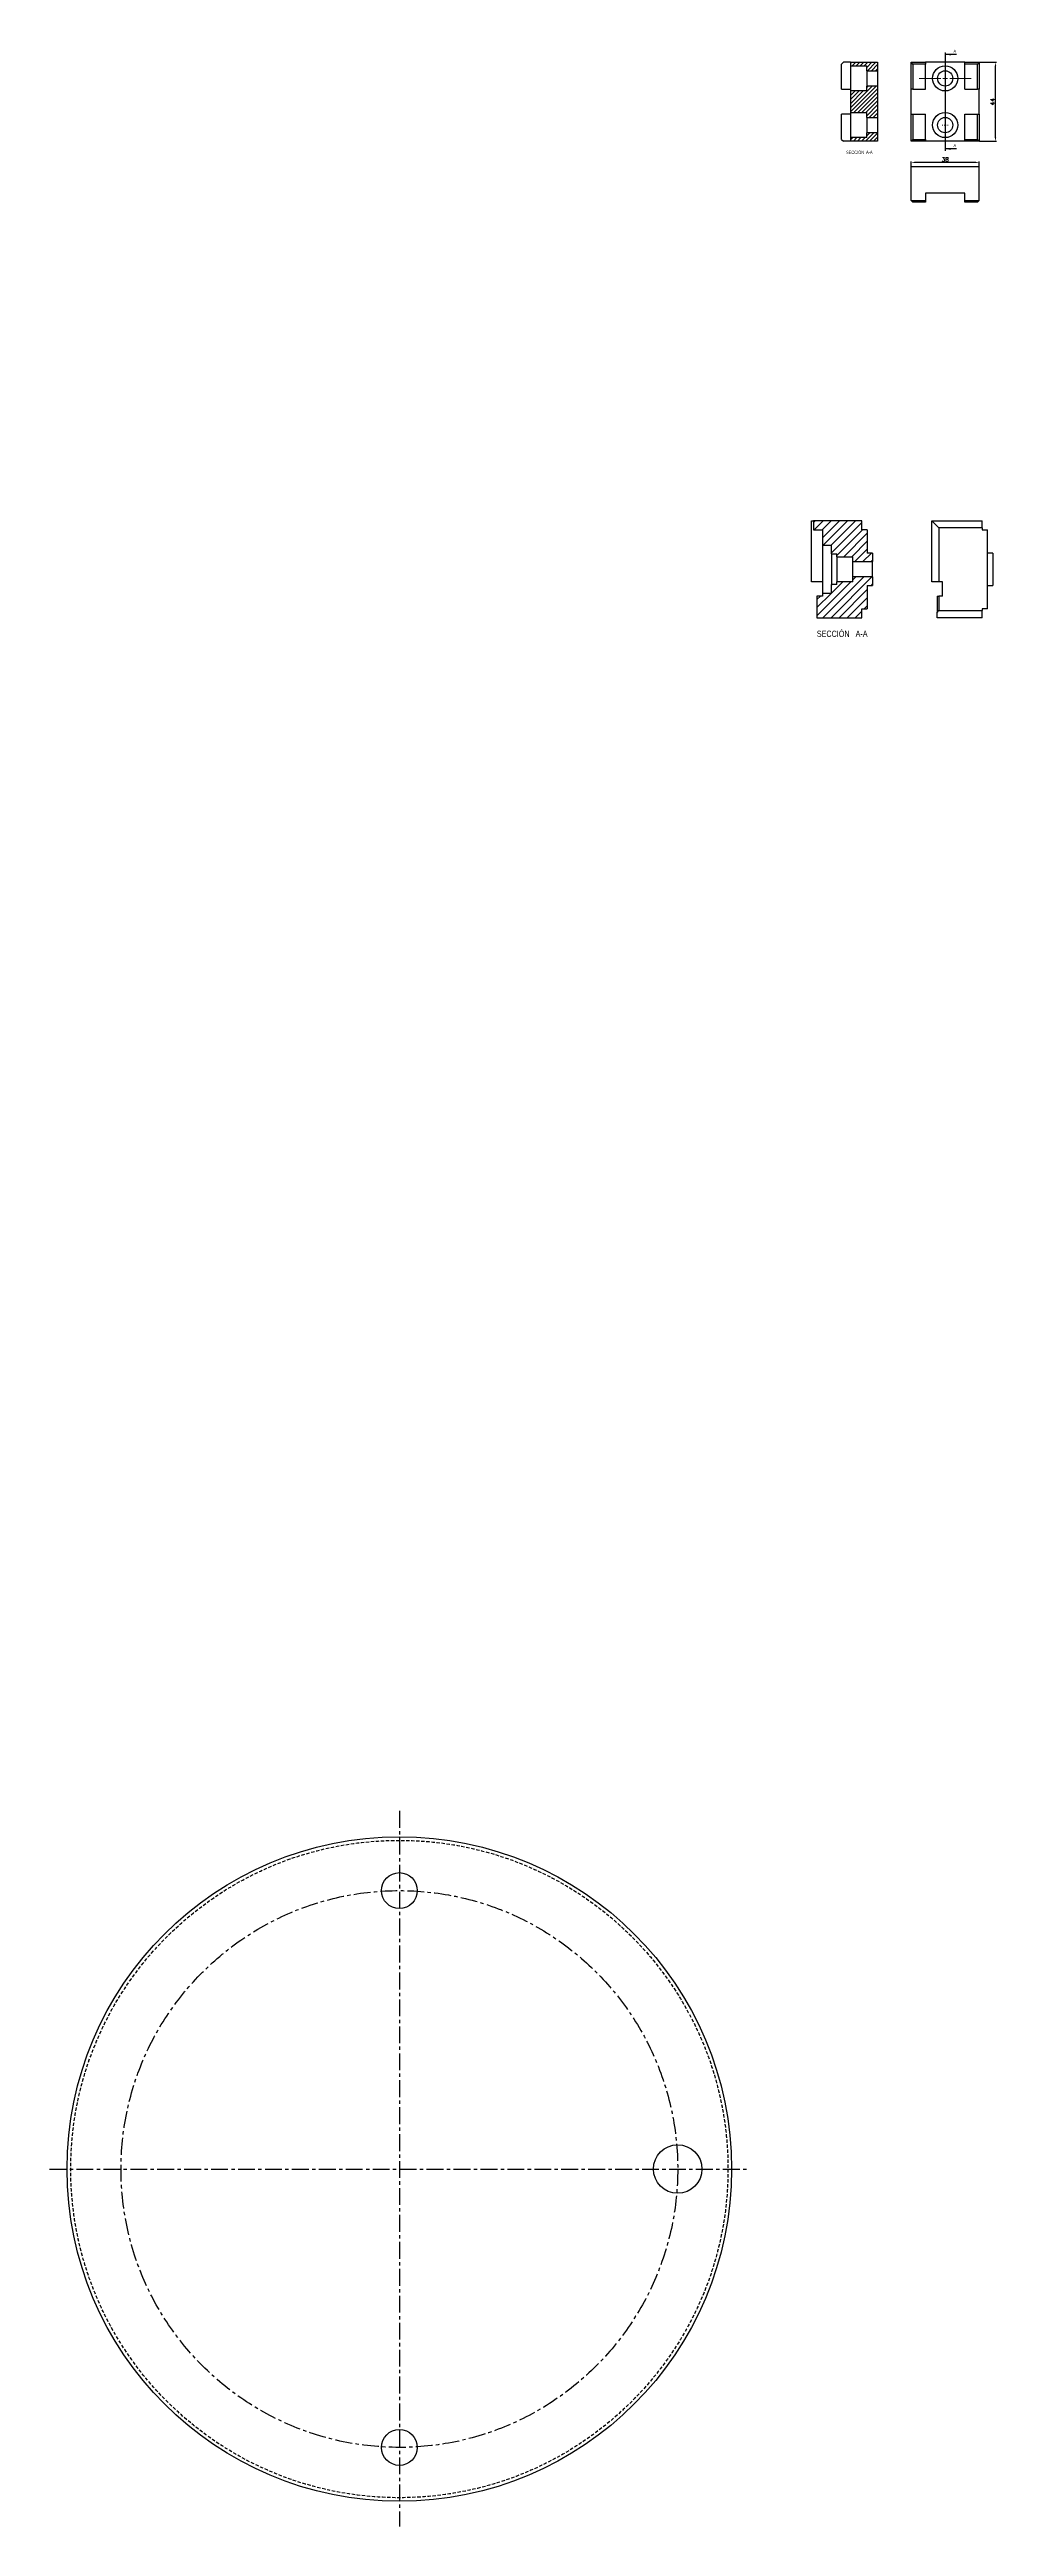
# Model space of a CAD drawing. Extents: x -13768 to 18086, y -10615 to 1188.
# Drawn here: x 7498 to 8025, y -1843 to -464 of the extents above; entities that cross this region are included whole.
import ezdxf

# ---------------------------------------------------------------- set-up
doc = ezdxf.new("R2010")
doc.units = 0
doc.header["$LTSCALE"] = 7.5
doc.header["$MEASUREMENT"] = 0
doc.linetypes.add('CENTER', pattern=[2, 1.25, -0.25, 0.25, -0.25])
doc.linetypes.add('HIDDEN', pattern=[0.375, 0.25, -0.125])
doc.layers.get('0').update_dxf_attribs({"linetype": 'CONTINUOUS'})
doc.layers.get('DEFPOINTS').update_dxf_attribs({"linetype": 'CONTINUOUS'})
for name, color, linetype in [('CL', 1, 'CENTER'), ('CO', 3, 'CONTINUOUS'), ('OC', 1, 'HIDDEN')]:
    doc.layers.add(name, color=color, linetype=linetype)
doc.styles.add('ROMANS', font='ROMANS.SHX')
doc.styles.add('SLDTEXTSTYLE0', font='TXT', dxfattribs={"width": 0.75})
doc.dimstyles.new('1', dxfattribs={"dimtxt": 2.3, "dimasz": 2, "dimexe": 0.5, "dimexo": 0.0625, "dimgap": 0.5, "dimtad": 1, "dimdec": 4, "dimdsep": 46, "dimtxsty": 'ROMANS', "dimcen": -2, "dimclrt": 7, "dimadec": 0, "dimazin": 0, "dimtfac": 0.869565, "dimtdec": 4, "dimtmove": 0, "dimatfit": 3, "dimfxl": 1, "dimtolj": 1, "dimarcsym": 0})
pattern_1 = [(45, (7902.4803, -598.3481), (-1.122532, 1.122532), [])]
pattern_2 = [(45, (7866.263, -909.902), (-2.245064, 2.245064), [])]

# ---------------------------------------------------------------- blocks, each defined once
blk = doc.blocks.new('SW_CENTERMARKSYMBOL_0')
at = {"color": 0, "linetype": 'Continuous', "lineweight": 0}
for p, q in [((0, 5), (0, 29)), ((-5, 0), (-29, 0)), ((0, 0), (-2.5, 0)), ((0, 0), (0, 2.5)), ((0, 0), (0, -2.5)), ((0, 0), (2.5, 0)), ((5, 0), (29, 0)), ((0, -5), (0, -29))]:
    blk.add_line(p, q, dxfattribs=at)
blk = doc.blocks.new('SW_CENTERMARKSYMBOL_1')
at = {"color": 0, "linetype": 'Continuous', "lineweight": 0}
for p, q in [((-2.5, 0), (-3.25, 0)), ((0, 0), (-1.25, 0)), ((0, 2.5), (0, 3.25)), ((0, 0), (0, 1.25)), ((0, 0), (0, -1.25)), ((0, 0), (1.25, 0)), ((2.5, 0), (3.25, 0)), ((0, -2.5), (0, -3.25))]:
    blk.add_line(p, q, dxfattribs=at)
blk = doc.blocks.new('SW_NOTE_2')
at = {"color": 0, "linetype": 'Continuous', "lineweight": 0, "char_height": 3.5, "attachment_point": 2, "style": 'SLDTEXTSTYLE0'}
for s, insert in [('SECCIÓN', (10.4, 4.5)), ('A-A', (26.2, 4.5))]:
    blk.add_mtext(s, dxfattribs=dict(at, insert=insert))
blk = doc.blocks.new('*D586')
at = {"layer": 'CO', "color": 0, "lineweight": -2}
for p, q in [((8015.5, -471.2), (8025, -471.2)), ((8024.5, -513.2), (8024.5, -473.2)), ((8015.5, -515.2), (8025, -515.2))]:
    blk.add_line(p, q, dxfattribs=at)
at = {"layer": 'CO', "color": 0}
for points in [[(8024.1, -473.2), (8024.8, -473.2), (8024.5, -471.2)], [(8024.1, -513.2), (8024.8, -513.2), (8024.5, -515.2)]]:
    blk.add_solid(points, dxfattribs=at)
at = {"layer": 'DEFPOINTS', "color": 0}
for p in [(8015.4, -471.2), (8024.5, -471.2), (8015.4, -515.2)]:
    blk.add_point(p, dxfattribs=at)
at = {"layer": 'CO', "color": 7, "insert": (8022.8, -493.2), "char_height": 2.3, "attachment_point": 5, "rotation": 90, "style": 'ROMANS'}
blk.add_mtext('\\A1;44', dxfattribs=at)
blk = doc.blocks.new('*D587')
at = {"layer": 'CO', "color": 0, "lineweight": -2}
for p, q in [((7977.4, -529.1), (7977.4, -526.4)), ((8013.4, -526.9), (7979.4, -526.9)), ((8015.4, -529.1), (8015.4, -526.4))]:
    blk.add_line(p, q, dxfattribs=at)
at = {"layer": 'CO', "color": 0}
for points in [[(7979.4, -526.6), (7979.4, -527.3), (7977.4, -526.9)], [(8013.4, -526.6), (8013.4, -527.3), (8015.4, -526.9)]]:
    blk.add_solid(points, dxfattribs=at)
at = {"layer": 'DEFPOINTS', "color": 0}
for p in [(7977.4, -526.9), (7977.4, -529.1), (8015.4, -529.1)]:
    blk.add_point(p, dxfattribs=at)
at = {"layer": 'CO', "color": 7, "insert": (7996.4, -525.3), "char_height": 2.3, "attachment_point": 5, "style": 'ROMANS'}
blk.add_mtext('\\A1;38', dxfattribs=at)

msp = doc.modelspace()

# ---------------------------------------------------------------- hatches: boundary and pattern name
h = msp.add_hatch()
h.set_pattern_fill('ANSI31', color=256, scale=0.5, style=0)
h.set_pattern_definition(pattern_1)
h.paths.add_polyline_path([(7958.72248, -471.15394), (7943.72248, -471.15394), (7943.72248, -473.15394), (7952.72248, -473.15394), (7952.72248, -475.90394), (7958.72248, -475.90394)], flags=0)
h = msp.add_hatch()
h.set_pattern_fill('ANSI31', color=256, scale=0.5, style=0)
h.set_pattern_definition(pattern_1)
h.paths.add_polyline_path([(7952.72248, -484.40394), (7952.72248, -487.15394), (7943.72248, -487.15394), (7943.72248, -499.15394), (7952.72248, -499.15394), (7952.72248, -501.90394), (7958.72248, -501.90394), (7958.72248, -484.40394)], flags=0)
h = msp.add_hatch()
h.set_pattern_fill('ANSI31', color=256, scale=0.5, style=0)
h.set_pattern_definition(pattern_1)
h.paths.add_polyline_path([(7943.72248, -515.15394), (7958.72248, -515.15394), (7958.72248, -510.40394), (7952.72248, -510.40394), (7952.72248, -513.15394), (7943.72248, -513.15394)], flags=0)
h = msp.add_hatch()
h.set_pattern_fill('ANSI31', color=256, style=0)
h.set_pattern_definition(pattern_2)
h.paths.add_polyline_path([(7936.00101, -744.95532), (7936.00101, -746.45532), (7945.00101, -746.45532), (7945.00101, -749.20532), (7956.00101, -749.20532), (7956.00101, -744.45532), (7953.00101, -744.45532), (7953.00101, -731.45532), (7950.00101, -731.45532), (7950.00101, -726.45532), (7923.00101, -726.45532), (7923.00101, -731.45532), (7928.00101, -731.45532), (7928.00101, -739.95532), (7933.00101, -739.95532), (7933.00101, -744.95532)], flags=0)
h = msp.add_hatch()
h.set_pattern_fill('ANSI31', color=256, style=0)
h.set_pattern_definition(pattern_2)
h.paths.add_polyline_path([(7936.00101, -760.45532), (7936.00101, -761.95532), (7933.00101, -761.95532), (7933.00101, -766.95532), (7928.00101, -766.95532), (7928.00101, -768.45532), (7925.00101, -768.45532), (7925.00101, -780.45532), (7950.00101, -780.45532), (7950.00101, -775.45532), (7953.00101, -775.45532), (7953.00101, -762.45532), (7956.00101, -762.45532), (7956.00101, -757.70532), (7945.00101, -757.70532), (7945.00101, -760.45532)], flags=0)

# ---------------------------------------------------------------- linework, layer by layer
for p, q in [((7996.40302, -465.87394), (7996.40302, -520.43394)), ((8002.75302, -466.87394), (7996.40302, -466.87394)), ((7939.72248, -471.15394), (7938.72248, -472.15394)), ((7938.72248, -486.15394), (7938.72248, -472.15394)), ((7943.72248, -471.15394), (7939.72248, -471.15394)), ((7943.72248, -471.15394), (7943.72248, -473.15394)), ((7943.72248, -471.15394), (7958.72248, -471.15394)), ((7943.72248, -473.15394), (7952.72248, -473.15394)), ((7943.72248, -473.15394), (7943.72248, -487.15394)), ((7952.72248, -475.90394), (7952.72248, -473.15394)), ((7952.72248, -475.90394), (7958.72248, -475.90394)), ((7952.72248, -475.90394), (7952.72248, -484.40394)), ((7958.72248, -471.15394), (7958.72248, -475.90394)), ((7958.72248, -475.90394), (7958.72248, -484.40394)), ((7978.40302, -472.15394), (7977.40302, -471.15394)), ((7977.40302, -471.15394), (7985.40302, -471.15394)), ((7977.40302, -486.15394), (7977.40302, -471.15394)), ((7978.40302, -472.15394), (7978.40302, -486.15394)), ((7985.40302, -472.15394), (7978.40302, -472.15394)), ((7985.40302, -471.15394), (7985.40302, -472.15394)), ((8007.40302, -471.15394), (7985.40302, -471.15394)), ((7985.40302, -486.15394), (7985.40302, -472.15394)), ((8007.40302, -471.15394), (8015.40302, -471.15394)), ((8007.40302, -472.15394), (8007.40302, -471.15394)), ((8007.40302, -486.15394), (8007.40302, -472.15394)), ((8014.40302, -472.15394), (8007.40302, -472.15394)), ((8015.40302, -471.15394), (8014.40302, -472.15394)), ((8014.40302, -486.15394), (8014.40302, -472.15394)), ((8015.40302, -471.15394), (8015.40302, -486.15394)), ((7938.72248, -486.15394), (7943.72248, -486.15394)), ((7943.72248, -487.15394), (7943.72248, -499.15394)), ((7952.72248, -487.15394), (7943.72248, -487.15394)), ((7958.72248, -484.40394), (7952.72248, -484.40394)), ((7952.72248, -487.15394), (7952.72248, -484.40394)), ((7958.72248, -484.40394), (7958.72248, -501.90394)), ((7978.40302, -486.15394), (7977.40302, -486.15394)), ((7977.40302, -500.15394), (7977.40302, -486.15394)), ((7978.40302, -486.15394), (7985.40302, -486.15394)), ((8007.40302, -486.15394), (8014.40302, -486.15394)), ((8015.40302, -486.15394), (8014.40302, -486.15394)), ((8015.40302, -500.15394), (8015.40302, -486.15394)), ((7938.72248, -514.15394), (7938.72248, -500.15394)), ((7943.72248, -500.15394), (7938.72248, -500.15394)), ((7943.72248, -499.15394), (7952.72248, -499.15394)), ((7943.72248, -499.15394), (7943.72248, -513.15394)), ((7952.72248, -501.90394), (7952.72248, -499.15394)), ((7952.72248, -501.90394), (7952.72248, -510.40394)), ((7952.72248, -501.90394), (7958.72248, -501.90394)), ((7958.72248, -501.90394), (7958.72248, -510.40394)), ((7977.40302, -515.15394), (7977.40302, -500.15394)), ((7977.40302, -500.15394), (7978.40302, -500.15394)), ((7978.40302, -500.15394), (7978.40302, -514.15394)), ((7978.40302, -500.15394), (7985.40302, -500.15394)), ((7985.40302, -514.15394), (7985.40302, -500.15394)), ((8007.40302, -514.15394), (8007.40302, -500.15394)), ((8007.40302, -500.15394), (8014.40302, -500.15394)), ((8014.40302, -514.15394), (8014.40302, -500.15394)), ((8014.40302, -500.15394), (8015.40302, -500.15394)), ((8015.40302, -500.15394), (8015.40302, -515.15394)), ((7938.72248, -514.15394), (7939.72248, -515.15394)), ((7943.72248, -515.15394), (7939.72248, -515.15394)), ((7943.72248, -513.15394), (7943.72248, -515.15394)), ((7952.72248, -513.15394), (7943.72248, -513.15394)), ((7958.72248, -515.15394), (7943.72248, -515.15394)), ((7958.72248, -510.40394), (7952.72248, -510.40394)), ((7952.72248, -513.15394), (7952.72248, -510.40394)), ((7958.72248, -510.40394), (7958.72248, -515.15394)), ((7977.40302, -515.15394), (7978.40302, -514.15394)), ((7985.40302, -515.15394), (7977.40302, -515.15394)), ((7978.40302, -514.15394), (7985.40302, -514.15394)), ((7985.40302, -514.15394), (7985.40302, -515.15394)), ((8007.40302, -515.15394), (7985.40302, -515.15394)), ((8002.75302, -519.43394), (7996.40302, -519.43394)), ((8007.40302, -514.15394), (8014.40302, -514.15394)), ((8007.40302, -515.15394), (8007.40302, -514.15394)), ((8015.40302, -515.15394), (8007.40302, -515.15394)), ((8015.40302, -515.15394), (8014.40302, -514.15394)), ((7977.40302, -548.14881), (7977.40302, -529.14881)), ((7977.40302, -529.14881), (8015.40302, -529.14881)), ((8015.40302, -548.14881), (8015.40302, -529.14881)), ((7978.40302, -549.14881), (7977.40302, -548.14881)), ((7977.40302, -548.14881), (7985.40302, -548.14881)), ((7985.40302, -549.14881), (7978.40302, -549.14881)), ((8007.40302, -544.14881), (7985.40302, -544.14881)), ((7985.40302, -544.14881), (7985.40302, -548.14881)), ((7985.40302, -548.14881), (7985.40302, -549.14881)), ((8007.40302, -548.14881), (8007.40302, -544.14881)), ((8007.40302, -548.14881), (8015.40302, -548.14881)), ((8007.40302, -549.14881), (8007.40302, -548.14881)), ((8014.40302, -549.14881), (8007.40302, -549.14881)), ((8015.40302, -548.14881), (8014.40302, -549.14881)), ((7922.00101, -760.45532), (7922.00101, -726.45532)), ((7922.00101, -726.45532), (7923.00101, -726.45532)), ((7923.00101, -726.45532), (7923.00101, -731.45532)), ((7950.00101, -726.45532), (7923.00101, -726.45532)), ((7950.00101, -731.45532), (7950.00101, -726.45532)), ((7992.94641, -730.45532), (7988.94641, -726.45532)), ((7988.94641, -726.45532), (8016.94641, -726.45532)), ((7988.94641, -760.45532), (7988.94641, -726.45532)), ((7992.94641, -730.45532), (7992.94641, -760.45532)), ((8016.94641, -730.45532), (7992.94641, -730.45532)), ((8016.94641, -730.45532), (8016.94641, -726.45532)), ((8016.94641, -730.45532), (8016.94641, -731.45532)), ((7923.00101, -731.45532), (7928.00101, -731.45532)), ((7928.00101, -731.45532), (7928.00101, -739.95532)), ((7928.00101, -739.95532), (7933.00101, -739.95532)), ((7928.00101, -739.95532), (7928.00101, -766.95532)), ((7933.00101, -744.95532), (7933.00101, -739.95532)), ((7953.00101, -731.45532), (7950.00101, -731.45532)), ((7953.00101, -731.45532), (7953.00101, -744.45532)), ((7956.00101, -744.45532), (7953.00101, -744.45532)), ((7956.00101, -744.45532), (7956.00101, -749.20532)), ((8016.94641, -731.45532), (8019.94641, -731.45532)), ((8019.94641, -775.45532), (8019.94641, -731.45532)), ((8022.94641, -744.45532), (8019.94641, -744.45532)), ((8022.94641, -744.45532), (8022.94641, -762.45532)), ((7933.00101, -744.95532), (7936.00101, -744.95532)), ((7933.00101, -744.95532), (7933.00101, -761.95532)), ((7936.00101, -746.45532), (7936.00101, -744.95532)), ((7936.00101, -746.45532), (7945.00101, -746.45532)), ((7936.00101, -746.45532), (7936.00101, -760.45532)), ((7945.00101, -749.20532), (7945.00101, -746.45532)), ((7945.00101, -757.70532), (7945.00101, -749.20532)), ((7945.00101, -749.20532), (7956.00101, -749.20532)), ((7956.00101, -757.70532), (7945.00101, -757.70532)), ((7945.00101, -760.45532), (7945.00101, -757.70532)), ((7956.00101, -757.70532), (7956.00101, -749.20532)), ((7956.00101, -757.70532), (7956.00101, -762.45532)), ((7928.00101, -760.45532), (7922.00101, -760.45532)), ((7925.00101, -768.45532), (7925.00101, -780.45532)), ((7928.00101, -768.45532), (7925.00101, -768.45532)), ((7928.00101, -766.95532), (7928.00101, -768.45532)), ((7933.00101, -766.95532), (7928.00101, -766.95532)), ((7933.00101, -766.95532), (7933.00101, -761.95532)), ((7936.00101, -761.95532), (7933.00101, -761.95532)), ((7945.00101, -760.45532), (7936.00101, -760.45532)), ((7936.00101, -761.95532), (7936.00101, -760.45532)), ((7953.00101, -762.45532), (7956.00101, -762.45532)), ((7953.00101, -762.45532), (7953.00101, -775.45532)), ((7992.94641, -760.45532), (7988.94641, -760.45532)), ((7991.94641, -768.45532), (7991.94641, -777.45532)), ((7991.94641, -768.45532), (7992.94641, -768.45532)), ((7994.94641, -760.45532), (7992.94641, -760.45532)), ((7992.94641, -768.45532), (7992.94641, -776.45532)), ((7994.94641, -768.45532), (7992.94641, -768.45532)), ((7994.94641, -768.45532), (7994.94641, -760.45532)), ((8019.94641, -762.45532), (8022.94641, -762.45532)), ((7925.00101, -780.45532), (7950.00101, -780.45532)), ((7950.00101, -775.45532), (7953.00101, -775.45532)), ((7950.00101, -780.45532), (7950.00101, -775.45532)), ((7991.94641, -777.45532), (7992.94641, -776.45532)), ((7991.94641, -780.45532), (7991.94641, -777.45532)), ((8016.94641, -780.45532), (7991.94641, -780.45532)), ((7992.94641, -776.45532), (8016.94641, -776.45532)), ((8019.94641, -775.45532), (8016.94641, -775.45532)), ((8016.94641, -775.45532), (8016.94641, -776.45532)), ((8016.94641, -780.45532), (8016.94641, -776.45532))]:
    msp.add_line(p, q)
for centre, radius in [((7996.40302, -480.15394), 7), ((7996.40302, -480.15394), 4.25), ((7996.40302, -506.15394), 7), ((7996.40302, -506.15394), 4.25), ((7692.45386, -1644.14739), 185), ((7692.45386, -1489.14739), 10), ((7847.45386, -1644.14739), 13.5), ((7692.45386, -1799.14739), 10)]:
    msp.add_circle(centre, radius)
for points in [[(7996.40302, -466.87394), (7999.57802, -467.38194), (7999.57802, -466.36594)], [(7996.40302, -519.43394), (7999.57802, -519.94194), (7999.57802, -518.92594)]]:
    msp.add_solid(points)
at = {"layer": 'CL'}
for p, q in [((7692.45386, -1444.74691), (7692.45386, -1843.15758)), ((7497.63611, -1644.14739), (7887.58981, -1644.14739))]:
    msp.add_line(p, q, dxfattribs=at)
msp.add_circle((7692.45386, -1644.14739), 155, dxfattribs=at)
at = {"layer": 'OC'}
msp.add_circle((7692.45386, -1644.14739), 183, dxfattribs=at)

# ---------------------------------------------------------------- block references
at = {"xscale": 0.5, "yscale": 0.5, "zscale": 0.5}
for name, p in [('SW_CENTERMARKSYMBOL_0', (7996.40302, -480.15394)), ('SW_CENTERMARKSYMBOL_1', (7996.40302, -506.15394)), ('SW_NOTE_2', (7941.04314, -522.69179))]:
    msp.add_blockref(name, p, dxfattribs=at)
msp.add_blockref('SW_NOTE_2', (7923.64232, -792.13102))

# ---------------------------------------------------------------- texts
at = {"char_height": 1.75, "attachment_point": 1, "style": 'SLDTEXTSTYLE0'}
for insert in [(8001.02882, -464.09739), (8001.02882, -516.65739)]:
    msp.add_mtext('A', dxfattribs=dict(at, insert=insert))

# ---------------------------------------------------------------- dimensions: what is measured, and where the dimension line sits
at = {"layer": 'CO'}
dim = msp.add_linear_dim(base=(8024.46044, -471.15394), p1=(8015.40302, -515.15394), p2=(8015.40302, -471.15394), angle=90, dimstyle='1', dxfattribs=at)
dim.commit()
dim.dimension.update_dxf_attribs({"geometry": '*D586', "text_midpoint": (8022.81044, -493.15394)})
dim = msp.add_linear_dim(base=(7977.40302, -526.94299), p1=(8015.40302, -529.14881), p2=(7977.40302, -529.14881), dimstyle='1', dxfattribs=at)
dim.commit()
dim.dimension.update_dxf_attribs({"geometry": '*D587', "text_midpoint": (7996.40302, -525.29299)})

doc.saveas('drawing.dxf')
